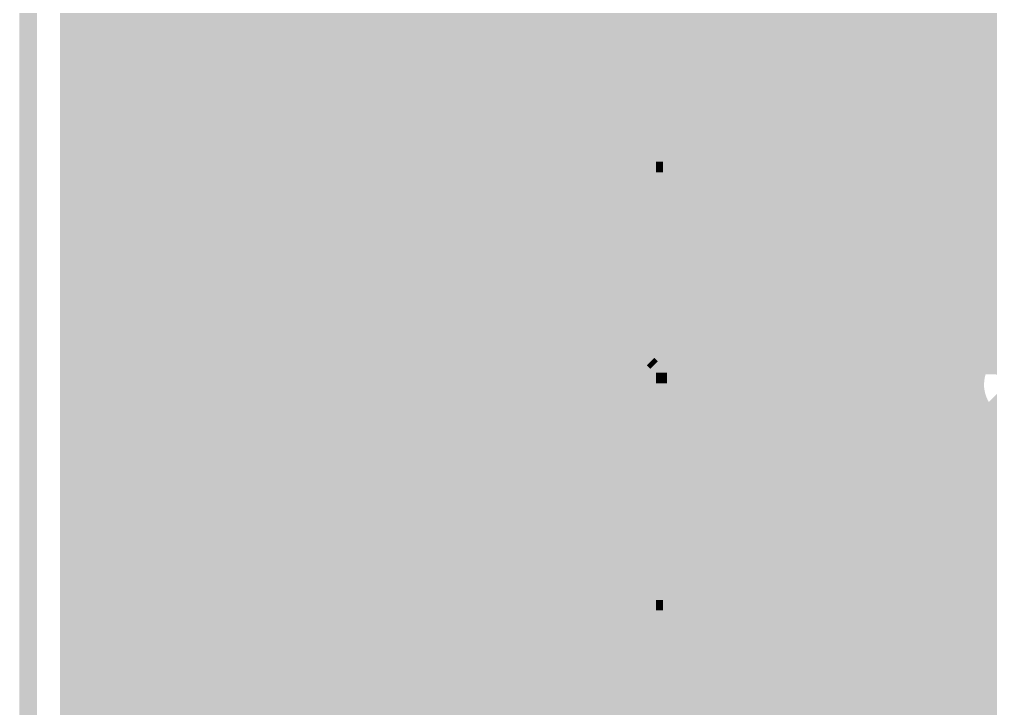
# Model space of a CAD drawing. Extents: x -3 to 92, y -53 to 125.
# Drawn here: x -3.13 to 10.95, y 89.59 to 99.57 of the extents above; entities that cross this region are included whole.
import ezdxf

# ---------------------------------------------------------------- set-up
doc = ezdxf.new("R2010")
doc.units = 0
doc.header["$MEASUREMENT"] = 0
doc.layers.get('0').update_dxf_attribs({"linetype": 'CONTINUOUS'})
for name, color, linetype in [('23-325-0_AST', 7, 'CONTINUOUS'), ('23-325-0_BOT', 7, 'CONTINUOUS'), ('23-325-0_DRD', 2, 'CONTINUOUS'), ('23-325-0_IN1', 4, 'CONTINUOUS'), ('23-325-0_SMT', 10, 'CONTINUOUS'), ('23-325-0_SPT', 14, 'CONTINUOUS'), ('23-325-0_SST', 9, 'CONTINUOUS'), ('23-325-0_TOP', 12, 'CONTINUOUS')]:
    doc.layers.add(name, color=color, linetype=linetype)

# ---------------------------------------------------------------- blocks, each defined once
blk = doc.blocks.new('RECTANGLE_43')
blk.add_solid([(1.09982, 0.8001), (1.09982, -0.8001), (-1.09982, 0.8001), (-1.09982, -0.8001)])
blk = doc.blocks.new('RECTANGLE_46')
blk.add_solid([(1.0795, 1.3716), (1.0795, -1.3716), (-1.0795, 1.3716), (-1.0795, -1.3716)])

msp = doc.modelspace()

# ---------------------------------------------------------------- linework, layer by layer
at = {"layer": '23-325-0_AST'}
for points, const_width in [([(87.00008, -5.00126), (87.00008, 124.99848), (-2.99974, 124.99848), (-2.99974, -5.00126), (87.00008, -5.00126)], 0.254), ([(4.73456, 101.05644), (5.8928, 101.0666), (6.3246, 100.711), (6.3246, 97.5106), (5.8674, 97.0534), (-1.2573, 97.06102), (-1.2573, 101.05898), (0.381, 101.05898), (4.73456, 101.05644)], 0.1524), ([(3.302, 98.38436), (3.302, 99.40036), (3.18262, 99.23018)], 0.1524), ([(1.02362, 99.40036), (0.54864, 99.40036)], 0.1524), ([(0.7874, 98.38436), (0.7874, 99.40036)], 0.1524), ([(1.86182, 99.40036), (1.86182, 99.06254), (1.6256, 98.38436), (1.38684, 99.06254), (1.38684, 99.40036)], 0.1524), ([(2.70002, 99.23018), (2.6416, 99.40036), (2.286, 99.40036), (2.22504, 99.23018), (2.22504, 99.06254), (2.286, 98.89236), (2.6416, 98.89236), (2.70002, 98.72218), (2.70002, 98.55454), (2.6416, 98.38436), (2.286, 98.38436), (2.22504, 98.55454)], 0.1524), ([(3.90144, 98.38436), (4.25704, 99.40036), (3.7846, 99.40036)], 0.1524), ([(3.41884, 98.38436), (3.18262, 98.38436)], 0.1524), ([(9.0678, 97.96018), (9.0678, 97.26168), (15.0622, 97.26168), (15.0622, 98.06178)], 0.1524), ([(13.5255, 96.7105), (10.6045, 96.7105), (10.6045, 95.0722), (13.5255, 95.0722), (13.5255, 96.7105)], 0.1524), ([(4.73456, 94.70644), (5.8928, 94.7166), (6.3246, 94.361), (6.3246, 91.1606), (5.8674, 90.7034), (-1.2573, 90.71102), (-1.2573, 94.70898), (0.381, 94.70898), (4.73456, 94.70644)], 0.1524), ([(9.0678, 93.80982), (9.0678, 94.50832), (15.0622, 94.50832), (15.0622, 93.80982)], 0.1524), ([(3.429, 92.28836), (3.429, 93.30436), (3.30962, 93.13418)], 0.1524), ([(1.15062, 93.30436), (0.67564, 93.30436)], 0.1524), ([(0.9144, 92.28836), (0.9144, 93.30436)], 0.1524), ([(1.98882, 93.30436), (1.98882, 92.96654), (1.7526, 92.28836), (1.51384, 92.96654), (1.51384, 93.30436)], 0.1524), ([(2.82702, 93.13418), (2.7686, 93.30436), (2.413, 93.30436), (2.35204, 93.13418), (2.35204, 92.96654), (2.413, 92.79636), (2.7686, 92.79636), (2.82702, 92.62618), (2.82702, 92.45854), (2.7686, 92.28836), (2.413, 92.28836), (2.35204, 92.45854)], 0.1524), ([(3.9116, 92.45854), (3.97002, 92.28836), (4.32562, 92.28836), (4.38404, 92.45854), (4.38404, 92.79636), (4.2672, 92.96654), (3.9116, 92.96654), (3.9116, 93.30436), (4.38404, 93.30436)], 0.1524), ([(3.54584, 92.28836), (3.30962, 92.28836)], 0.1524), ([(9.0678, 91.61018), (9.0678, 90.91168), (15.0622, 90.91168), (15.0622, 91.71178)], 0.1524)]:
    msp.add_lwpolyline(points, dxfattribs=dict(at, const_width=const_width))
at = {"layer": '23-325-0_BOT', "const_width": 0.254}
for points in [[(5.6134, 124.46), (5.6134, 88.98128)], [(5.842, 124.46), (5.842, 84.18322)], [(6.0706, 124.46), (6.0706, 84.1883)], [(6.2992, 124.46), (6.2992, 88.5952)], [(6.5278, 124.46), (6.5278, 88.7349)], [(6.7564, 124.46), (6.7564, 88.76792)], [(3.7846, 116.73078), (3.7846, 68.61556)], [(3.556, 116.48186), (3.556, 68.84416)], [(3.3274, 116.26596), (3.3274, 69.07276)], [(3.0988, 116.07292), (3.0988, 69.30136)], [(2.8702, 115.90274), (2.8702, 69.52996)], [(2.6416, 115.75288), (2.6416, 69.75856)], [(2.413, 115.61826), (2.413, 69.98716)], [(-2.159, 115.48872), (-2.159, 52.46116)], [(2.1844, 115.50142), (2.1844, 70.21576)], [(-1.9304, 115.38458), (-1.9304, 52.68976)], [(-1.7018, 115.29568), (-1.7018, 68.86956)], [(1.7272, 115.30584), (1.7272, 70.9168)], [(1.9558, 115.39728), (1.9558, 70.44436)], [(-1.4732, 115.21948), (-1.4732, 69.11594)], [(-1.2446, 115.15598), (-1.2446, 69.2023)], [(1.27, 115.16106), (1.27, 71.11492)], [(1.4986, 115.2271), (1.4986, 71.07174)], [(-1.016, 115.10264), (-1.016, 69.19722)], [(-0.7874, 115.05946), (-0.7874, 71.72706)], [(-0.5588, 115.02898), (-0.5588, 71.85152)], [(-0.3302, 115.00866), (-0.3302, 71.87438)], [(-0.1016, 114.9985), (-0.1016, 71.81088)], [(0.127, 114.9985), (0.127, 71.61784)], [(0.3556, 115.0112), (0.3556, 69.25056)], [(0.5842, 115.03152), (0.5842, 69.02196)], [(0.8128, 115.06454), (0.8128, 70.9168)], [(1.0414, 115.10772), (1.0414, 71.07174)], [(6.985, 109.474), (6.985, 88.71458)], [(7.2136, 109.09046), (7.2136, 88.54186)], [(7.4422, 108.86186), (7.4422, 83.30184)], [(7.6708, 108.63326), (7.6708, 83.22818)], [(7.8994, 108.40466), (7.8994, 83.01228)], [(8.128, 108.17606), (8.128, 79.48422)], [(8.3566, 107.94746), (8.3566, 79.4893)], [(8.5852, 107.71886), (8.5852, 79.40294)], [(8.8138, 107.49026), (8.8138, 79.15656)], [(4.826, 107.315), (4.318, 106.807), (4.318, 62.484), (5.1562, 61.6458), (5.1562, 52.5272)], [(9.0424, 107.26166), (9.0424, 76.9747)], [(5.3848, 107.0229), (5.3848, 89.32418)], [(9.271, 107.03306), (9.271, 77.07122)], [(3.8608, 106.807), (3.8608, 68.53936)], [(4.9276, 106.6927), (4.9276, 89.44864)], [(5.1562, 106.77906), (5.1562, 89.4334)], [(9.4996, 106.80446), (9.4996, 77.0763)], [(4.7752, 106.6165), (4.7752, 89.41054)], [(9.7282, 106.57586), (9.7282, 76.98994)], [(9.9568, 106.34726), (9.9568, 76.74356)], [(10.1854, 106.11866), (10.1854, 76.31176)], [(10.414, 105.89006), (10.414, 67.17538)], [(10.6426, 105.66146), (10.6426, 67.2846)], [(10.7061, 100.9142), (10.7061, 94.2848)], [(3.8608, 99.6696), (-2.159, 99.6696)], [(10.7061, 99.6696), (4.7752, 99.6696)], [(3.8608, 99.441), (-2.159, 99.441)], [(10.7061, 99.441), (4.7752, 99.441)], [(3.8608, 99.2124), (-2.159, 99.2124)], [(10.7061, 99.2124), (4.7752, 99.2124)], [(3.8608, 98.9838), (-2.159, 98.9838)], [(10.7061, 98.9838), (4.7752, 98.9838)], [(3.8608, 98.7552), (-2.159, 98.7552)], [(10.7061, 98.7552), (4.7752, 98.7552)], [(3.8608, 98.5266), (-2.159, 98.5266)], [(10.7061, 98.5266), (4.7752, 98.5266)], [(3.8608, 98.298), (-2.159, 98.298)], [(10.7061, 98.298), (4.7752, 98.298)], [(3.8608, 98.0694), (-2.159, 98.0694)], [(10.7061, 98.0694), (4.7752, 98.0694)], [(3.8608, 97.8408), (-2.159, 97.8408)], [(10.7061, 97.8408), (4.7752, 97.8408)], [(3.8608, 97.6122), (-2.159, 97.6122)], [(10.7061, 97.6122), (4.7752, 97.6122)], [(3.8608, 97.3836), (-2.159, 97.3836)], [(10.7061, 97.3836), (4.7752, 97.3836)], [(3.8608, 97.155), (-2.159, 97.155)], [(10.7061, 97.155), (4.7752, 97.155)], [(3.8608, 96.9264), (-2.159, 96.9264)], [(10.7061, 96.9264), (4.7752, 96.9264)], [(3.8608, 96.6978), (-2.159, 96.6978)], [(10.7061, 96.6978), (4.7752, 96.6978)], [(3.8608, 96.4692), (-2.159, 96.4692)], [(10.7061, 96.4692), (4.7752, 96.4692)], [(3.8608, 96.2406), (-2.159, 96.2406)], [(10.7061, 96.2406), (4.7752, 96.2406)], [(3.8608, 96.012), (-2.159, 96.012)], [(10.7061, 96.012), (4.7752, 96.012)], [(3.8608, 95.7834), (-2.159, 95.7834)], [(10.7061, 95.7834), (4.7752, 95.7834)], [(3.8608, 95.5548), (-2.159, 95.5548)], [(10.7061, 95.5548), (4.7752, 95.5548)], [(3.8608, 95.3262), (-2.159, 95.3262)], [(10.7061, 95.3262), (4.7752, 95.3262)], [(3.8608, 95.0976), (-2.159, 95.0976)], [(10.7061, 95.0976), (4.7752, 95.0976)], [(3.8608, 94.869), (-2.159, 94.869)], [(10.7061, 94.869), (4.7752, 94.869)], [(3.8608, 94.6404), (-2.159, 94.6404)], [(10.7061, 94.6404), (4.7752, 94.6404)], [(3.8608, 94.4118), (-2.159, 94.4118)], [(10.7061, 94.4118), (4.7752, 94.4118)], [(3.8608, 94.1832), (-2.159, 94.1832)], [(10.7061, 94.1832), (4.7752, 94.1832)], [(10.7061, 94.2848), (10.7061, 69.46646)], [(3.8608, 93.9546), (-2.159, 93.9546)], [(10.7061, 93.9546), (4.7752, 93.9546)], [(3.8608, 93.726), (-2.159, 93.726)], [(10.7061, 93.726), (4.7752, 93.726)], [(3.8608, 93.4974), (-2.159, 93.4974)], [(10.7061, 93.4974), (4.7752, 93.4974)], [(3.8608, 93.2688), (-2.159, 93.2688)], [(10.7061, 93.2688), (4.7752, 93.2688)], [(3.8608, 93.0402), (-2.159, 93.0402)], [(10.7061, 93.0402), (4.7752, 93.0402)], [(3.8608, 92.8116), (-2.159, 92.8116)], [(10.7061, 92.8116), (4.7752, 92.8116)], [(3.8608, 92.583), (-2.159, 92.583)], [(10.7061, 92.583), (4.7752, 92.583)], [(3.8608, 92.3544), (-2.159, 92.3544)], [(10.7061, 92.3544), (4.7752, 92.3544)], [(3.8608, 92.1258), (-2.159, 92.1258)], [(10.7061, 92.1258), (4.7752, 92.1258)], [(3.8608, 91.8972), (-2.159, 91.8972)], [(10.7061, 91.8972), (4.7752, 91.8972)], [(3.8608, 91.6686), (-2.159, 91.6686)], [(10.7061, 91.6686), (4.7752, 91.6686)], [(3.8608, 91.44), (-2.159, 91.44)], [(10.7061, 91.44), (4.7752, 91.44)], [(3.8608, 91.2114), (-2.159, 91.2114)], [(10.7061, 91.2114), (4.7752, 91.2114)], [(3.8608, 90.9828), (-2.159, 90.9828)], [(10.7061, 90.9828), (4.7752, 90.9828)], [(3.8608, 90.7542), (-2.159, 90.7542)], [(10.7061, 90.7542), (4.7752, 90.7542)], [(3.8608, 90.5256), (-2.159, 90.5256)], [(10.7061, 90.5256), (4.7752, 90.5256)], [(3.8608, 90.297), (-2.159, 90.297)], [(10.7061, 90.297), (4.7752, 90.297)], [(3.8608, 90.0684), (-2.159, 90.0684)], [(10.7061, 90.0684), (4.7752, 90.0684)], [(3.8608, 89.8398), (-2.159, 89.8398)], [(10.7061, 89.8398), (4.7752, 89.8398)], [(3.8608, 89.6112), (-2.159, 89.6112)], [(10.7061, 89.6112), (4.7752, 89.6112)]]:
    msp.add_lwpolyline(points, dxfattribs=at)
at = {"layer": '23-325-0_DRD', "const_width": 0.254}
for points in [[(87.00008, -5.00126), (87.00008, 124.99848), (-2.99974, 124.99848), (-2.99974, -5.00126), (87.00008, -5.00126)], [(11.9888, 94.9198), (10.7188, 93.6498)], [(11.9888, 93.6498), (10.7188, 94.9198)], [(11.9888, 94.9198), (10.7188, 93.6498)], [(11.9888, 93.6498), (10.7188, 94.9198)]]:
    msp.add_lwpolyline(points, dxfattribs=at)
at = {"layer": '23-325-0_IN1', "const_width": 0.254}
for points in [[(-2.413, 124.46), (-2.413, 36.13658)], [(-2.1844, 124.46), (-2.1844, 36.18992)], [(-1.9558, 124.46), (-1.9558, 36.1569)], [(1.9304, 124.46), (1.9304, 30.24886)], [(2.159, 124.46), (2.159, 58.15584)], [(2.3876, 124.46), (2.3876, 58.34888)], [(2.6162, 124.46), (2.6162, 58.41238)], [(2.8448, 124.46), (2.8448, 58.38952)], [(3.0734, 124.46), (3.0734, 58.26506)], [(3.302, 124.46), (3.302, 51.67884)], [(3.5306, 124.46), (3.5306, 51.87188)], [(3.7592, 124.46), (3.7592, 51.93538)], [(3.9878, 124.46), (3.9878, 51.91252)], [(5.588, 124.46), (5.588, 89.06002)], [(5.8166, 124.46), (5.8166, 84.1756)], [(6.0452, 124.46), (6.0452, 84.19084)], [(6.2738, 124.46), (6.2738, 88.5698)], [(6.5024, 124.46), (6.5024, 88.72474)], [(6.731, 124.46), (6.731, 88.76792)], [(6.9596, 124.46), (6.9596, 88.72474)], [(8.3312, 124.46), (8.3312, 79.49184)], [(8.5598, 124.46), (8.5598, 79.41818)], [(8.7884, 124.46), (8.7884, 79.20228)], [(9.017, 124.46), (9.017, 76.95438)], [(9.2456, 124.46), (9.2456, 77.0636)], [(9.4742, 124.46), (9.4742, 77.07884)], [(9.7028, 124.46), (9.7028, 77.00518)], [(9.9314, 124.46), (9.9314, 76.78928)], [(10.16, 124.46), (10.16, 42.92092)], [(10.3886, 124.46), (10.3886, 42.87774)], [(10.6172, 124.46), (10.6172, 42.7228)], [(-1.7272, 119.13616), (-1.7272, 68.81622)], [(1.7018, 119.0879), (1.7018, 70.9422)], [(-1.4986, 118.7831), (-1.4986, 69.1007)], [(1.4732, 118.75262), (1.4732, 71.0819)], [(-1.27, 118.54434), (-1.27, 69.19722)], [(1.2446, 118.52402), (1.2446, 71.11492)], [(-1.0414, 118.37416), (-1.0414, 69.2023)], [(-0.8128, 118.24716), (-0.8128, 71.7042)], [(1.016, 118.35892), (1.016, 71.06158)], [(-0.5842, 118.15826), (-0.5842, 71.8439)], [(-0.3556, 118.10238), (-0.3556, 71.87692)], [(7.1882, 109.14126), (7.1882, 88.5698)], [(8.1026, 109.1946), (8.1026, 79.4766)], [(7.4168, 109.0041), (7.4168, 83.30438)], [(7.6454, 108.97108), (7.6454, 83.24088)], [(7.874, 109.02442), (7.874, 83.04784)], [(-0.127, 107.71886), (-0.127, 71.82358)], [(0.7874, 107.71886), (0.7874, 70.88886)], [(0.1016, 107.56646), (0.1016, 71.65086)], [(0.5588, 107.56646), (0.5588, 65.94094)], [(0.3302, 107.52328), (0.3302, 65.69456)], [(4.2164, 107.15498), (4.2164, 51.78806)], [(5.3594, 106.97972), (5.3594, 89.3445)], [(4.445, 106.81208), (4.445, 89.11336)], [(4.6736, 106.70286), (4.6736, 89.35974)], [(4.9022, 106.69016), (4.9022, 89.4461)], [(5.1308, 106.76382), (5.1308, 89.44102)], [(10.8458, 100.54082), (10.8458, 94.65564)], [(12.53998, 99.6696), (-2.413, 99.6696)], [(12.19708, 99.441), (-2.413, 99.441)], [(12.08786, 99.2124), (-2.413, 99.2124)], [(12.07516, 98.9838), (-2.413, 98.9838)], [(12.14882, 98.7552), (-2.413, 98.7552)], [(12.36472, 98.5266), (-2.413, 98.5266)], [(21.13534, 98.298), (-2.413, 98.298)], [(21.336, 98.0694), (-2.413, 98.0694)], [(21.6916, 97.8408), (-2.413, 97.8408)], [(60.84316, 97.6122), (-2.413, 97.6122)], [(60.85586, 97.3836), (-2.413, 97.3836)], [(60.96508, 97.155), (-2.413, 97.155)], [(61.30798, 96.9264), (-2.413, 96.9264)], [(65.43548, 96.6978), (-2.413, 96.6978)], [(65.41262, 96.4692), (-2.413, 96.4692)], [(65.47612, 96.2406), (-2.413, 96.2406)], [(65.66662, 96.012), (-2.413, 96.012)], [(86.36, 95.7834), (-2.413, 95.7834)], [(86.36, 95.5548), (-2.413, 95.5548)], [(29.02966, 95.3262), (-2.413, 95.3262)], [(28.87726, 95.0976), (-2.413, 95.0976)], [(11.11758, 94.869), (-2.413, 94.869)], [(10.8331, 94.6404), (-2.413, 94.6404)], [(10.73658, 94.4118), (-2.413, 94.4118)], [(10.7315, 94.1832), (-2.413, 94.1832)], [(10.81786, 93.9546), (-2.413, 93.9546)], [(10.8458, 93.91142), (10.8458, 69.6468)], [(11.0617, 93.726), (-2.413, 93.726)], [(20.9042, 93.4974), (-2.413, 93.4974)], [(12.4079, 93.2688), (-2.413, 93.2688)], [(12.16406, 93.0402), (-2.413, 93.0402)], [(12.0777, 92.8116), (-2.413, 92.8116)], [(12.08278, 92.583), (-2.413, 92.583)], [(12.1793, 92.3544), (-2.413, 92.3544)], [(12.46378, 92.1258), (-2.413, 92.1258)], [(86.36, 91.8972), (-2.413, 91.8972)], [(86.36, 91.6686), (-2.413, 91.6686)], [(86.36, 91.44), (-2.413, 91.44)], [(86.36, 91.2114), (-2.413, 91.2114)], [(86.36, 90.9828), (-2.413, 90.9828)], [(86.36, 90.7542), (-2.413, 90.7542)], [(84.6836, 90.5256), (-2.413, 90.5256)], [(84.51342, 90.297), (-2.413, 90.297)], [(59.055, 90.0684), (-2.413, 90.0684)], [(30.4419, 89.8398), (-2.413, 89.8398)], [(30.19806, 89.6112), (-2.413, 89.6112)]]:
    msp.add_lwpolyline(points, dxfattribs=at)
for points in [[(11.3538, 94.91472, 0.4142136), (10.72388, 94.2848)], [(10.72388, 94.2848, 0.4142136), (11.3538, 93.65488)]]:
    msp.add_lwpolyline(points, format="xyb", dxfattribs=at)
at = {"layer": '23-325-0_SST', "const_width": 0.1524}
for points in [[(4.73456, 101.05644), (0.381, 101.05898), (-1.2573, 101.05898), (-1.2573, 97.06102), (5.8674, 97.0534), (6.3246, 97.5106), (6.3246, 100.711), (5.8928, 101.0666), (4.73456, 101.05644)], [(3.3528, 101.0158), (3.3528, 97.0788)], [(6.0198, 100.965), (6.1214, 100.8634), (6.096, 100.838), (6.096, 97.3328)], [(6.1214, 100.838), (6.1214, 97.3582)], [(6.25856, 100.7237), (6.25856, 97.49536)], [(6.2738, 100.711), (6.2738, 97.5106)], [(6.91642, 99.45878), (7.93242, 99.96678)], [(7.93242, 99.45878), (6.91642, 99.96678)], [(6.2738, 99.62896), (6.096, 99.62896)], [(6.2738, 99.4918), (6.096, 99.4918)], [(6.2738, 99.35464), (6.096, 99.35464)], [(6.2738, 99.21748), (6.096, 99.21748)], [(6.2738, 99.08032), (6.096, 99.08032)], [(7.42442, 98.39198), (7.42442, 99.06762)], [(6.2738, 98.94316), (6.096, 98.94316)], [(6.2738, 98.806), (6.096, 98.806)], [(6.2738, 98.66884), (6.096, 98.66884)], [(6.2738, 98.53168), (6.096, 98.53168)], [(6.2738, 98.39452), (6.096, 98.39452)], [(6.2738, 98.25736), (6.096, 98.25736)], [(6.2738, 98.1202), (6.096, 98.1202)], [(15.0622, 98.06178), (15.0622, 97.26168), (9.0678, 97.26168), (9.0678, 97.96018)], [(6.2738, 97.98304), (6.096, 97.98304)], [(6.2738, 97.84588), (6.096, 97.84588)], [(6.2738, 97.70872), (6.096, 97.70872)], [(6.2738, 97.57156), (6.096, 97.57156)], [(6.2738, 97.5106), (6.096, 97.3328)], [(6.1976, 97.4344), (6.096, 97.4344)], [(13.5255, 96.7105), (10.6045, 96.7105), (10.6045, 95.0722), (13.5255, 95.0722), (13.5255, 96.7105)], [(1.651, 95.20936), (1.651, 96.22536), (1.53162, 96.05518)], [(-0.62738, 96.22536), (-1.09982, 96.22536)], [(-0.8636, 95.20936), (-0.8636, 96.22536)], [(0.21082, 96.22536), (0.21082, 95.88754), (-0.0254, 95.20936), (-0.26162, 95.88754), (-0.26162, 96.22536)], [(1.04902, 96.05518), (0.9906, 96.22536), (0.635, 96.22536), (0.57404, 96.05518), (0.57404, 95.88754), (0.635, 95.71736), (0.9906, 95.71736), (1.04902, 95.54718), (1.04902, 95.37954), (0.9906, 95.20936), (0.635, 95.20936), (0.57404, 95.37954)], [(2.1336, 95.37954), (2.19202, 95.20936), (2.54762, 95.20936), (2.60604, 95.37954), (2.60604, 95.71736), (2.4892, 95.88754), (2.1336, 95.88754), (2.1336, 96.22536), (2.60604, 96.22536)], [(8.1661, 95.75546), (8.10514, 95.9231), (7.74954, 95.9231), (7.69112, 95.75546), (7.69112, 95.58528), (7.74954, 95.4151), (8.10514, 95.4151), (8.1661, 95.24746), (8.1661, 95.07728), (8.10514, 94.9071), (7.74954, 94.9071), (7.69112, 95.07728)], [(8.76554, 95.58528), (8.76554, 95.4151), (8.58774, 94.9071), (8.52932, 95.07728), (8.52932, 95.9231)], [(9.0043, 95.9231), (9.0043, 95.07728), (8.94334, 94.9071), (8.76554, 95.4151)], [(9.8425, 94.9071), (9.36752, 94.9071), (9.8425, 95.58528), (9.8425, 95.75546), (9.78154, 95.9231), (9.42594, 95.9231), (9.36752, 95.75546)], [(1.76784, 95.20936), (1.53162, 95.20936)], [(4.73456, 94.70644), (0.381, 94.70898), (-1.2573, 94.70898), (-1.2573, 90.71102), (5.8674, 90.7034), (6.3246, 91.1606), (6.3246, 94.361), (5.8928, 94.7166), (4.73456, 94.70644)], [(3.3528, 94.6658), (3.3528, 90.7288)], [(5.5372, 94.52864), (5.5372, 94.24162)], [(5.67436, 94.51086), (5.67436, 94.2594)], [(6.0198, 94.615), (6.0706, 94.5642)], [(6.0198, 94.615), (6.1214, 94.5134), (6.096, 94.488), (6.096, 90.9828)], [(6.0706, 94.5642), (6.1214, 94.488)], [(15.0622, 93.80982), (15.0622, 94.50832), (9.0678, 94.50832), (9.0678, 93.80982)], [(5.71246, 94.47276), (5.461, 94.47276)], [(6.25602, 94.37624), (6.096, 94.37624)], [(6.1214, 94.488), (6.2738, 94.361)], [(6.1214, 94.488), (6.1214, 91.0082)], [(6.25856, 94.3737), (6.25856, 91.14536)], [(6.2738, 94.361), (6.2738, 91.1606)], [(5.73024, 94.3356), (5.44322, 94.3356)], [(6.2738, 94.23908), (6.096, 94.23908)], [(6.2738, 94.10192), (6.096, 94.10192)], [(6.2738, 93.96476), (6.096, 93.96476)], [(6.2738, 93.8276), (6.096, 93.8276)], [(6.2738, 93.69044), (6.096, 93.69044)], [(6.2738, 93.55328), (6.096, 93.55328)], [(7.80542, 92.89542), (7.29742, 93.14942), (7.29742, 93.3196), (7.80542, 93.5736)], [(6.2738, 93.41612), (6.096, 93.41612)], [(6.2738, 93.27896), (6.096, 93.27896)], [(6.78942, 93.23578), (7.29742, 93.23578)], [(6.2738, 93.1418), (6.096, 93.1418)], [(6.2738, 93.00464), (6.096, 93.00464)], [(6.2738, 92.86748), (6.096, 92.86748)], [(6.2738, 92.73032), (6.096, 92.73032)], [(6.2738, 92.59316), (6.096, 92.59316)], [(6.2738, 92.456), (6.096, 92.456)], [(7.29742, 91.82862), (7.29742, 92.5068)], [(6.2738, 92.31884), (6.096, 92.31884)], [(6.2738, 92.18168), (6.096, 92.18168)], [(7.63778, 92.16898), (6.9596, 92.16898)], [(6.2738, 92.04452), (6.096, 92.04452)], [(6.2738, 91.90736), (6.096, 91.90736)], [(6.2738, 91.7702), (6.096, 91.7702)], [(15.0622, 91.71178), (15.0622, 90.91168), (9.0678, 90.91168), (9.0678, 91.61018)], [(6.2738, 91.63304), (6.096, 91.63304)], [(6.2738, 91.49588), (6.096, 91.49588)], [(6.2738, 91.35872), (6.096, 91.35872)], [(6.2738, 91.22156), (6.096, 91.22156)], [(6.2738, 91.1606), (6.096, 90.9828)], [(6.1976, 91.0844), (6.096, 91.0844)], [(1.651, 88.73236), (1.651, 89.74836), (1.53162, 89.57818)], [(-0.62738, 89.74836), (-1.09982, 89.74836)], [(-0.8636, 88.73236), (-0.8636, 89.74836)], [(0.21082, 89.74836), (0.21082, 89.41054), (-0.0254, 88.73236), (-0.26162, 89.41054), (-0.26162, 89.74836)], [(1.04902, 89.57818), (0.9906, 89.74836), (0.635, 89.74836), (0.57404, 89.57818), (0.57404, 89.41054), (0.635, 89.24036), (0.9906, 89.24036), (1.04902, 89.07018), (1.04902, 88.90254), (0.9906, 88.73236), (0.635, 88.73236), (0.57404, 88.90254)], [(2.54762, 89.24036), (2.60604, 89.41054), (2.60604, 89.57818), (2.54762, 89.74836), (2.19202, 89.74836), (2.1336, 89.57818), (2.1336, 89.41054), (2.19202, 89.24036), (2.54762, 89.24036), (2.60604, 89.07018), (2.60604, 88.90254), (2.54762, 88.73236), (2.19202, 88.73236), (2.1336, 88.90254), (2.1336, 89.07018), (2.19202, 89.24036)], [(9.4361, 89.40546), (9.37514, 89.5731), (9.01954, 89.5731), (8.96112, 89.40546), (8.96112, 89.23528), (9.01954, 89.0651), (9.37514, 89.0651), (9.4361, 88.89746), (9.4361, 88.72728), (9.37514, 88.5571), (9.01954, 88.5571), (8.96112, 88.72728)], [(10.03554, 89.23528), (10.03554, 89.0651), (9.85774, 88.5571), (9.79932, 88.72728), (9.79932, 89.5731)], [(10.2743, 89.5731), (10.2743, 88.72728), (10.21334, 88.5571), (10.03554, 89.0651)], [(10.63752, 88.72728), (10.69594, 88.5571), (11.05154, 88.5571), (11.1125, 88.72728), (11.1125, 89.0651), (10.99312, 89.23528), (10.63752, 89.23528), (10.63752, 89.5731), (11.1125, 89.5731)]]:
    msp.add_lwpolyline(points, dxfattribs=at)
for points in [[(5.588, 94.5388, 0.4142136), (5.4356, 94.3864)], [(5.7404, 94.3864, 0.4142136), (5.588, 94.5388)], [(5.4356, 94.3864, 0.4142136), (5.588, 94.234)], [(5.588, 94.234, 0.4142136), (5.7404, 94.3864)]]:
    msp.add_lwpolyline(points, format="xyb", dxfattribs=at)
at = {"layer": '23-325-0_TOP'}
for points, const_width in [([(-0.0762, 46.99), (-0.762, 46.99), (-2.032, 48.26), (-2.032, 110.109), (12.065, 124.206), (63.881, 124.206), (64.86398, 123.22302), (64.86398, 121.92)], 0.254), ([(31.07944, 119.00408), (31.07944, 122.71756), (30.607, 123.19), (11.811, 123.19), (-1.524, 109.855), (-1.524, 68.961), (-1.143, 68.58)], 0.254), ([(19.44878, 118.11), (19.44878, 118.47068), (18.923, 118.999), (12.827, 118.999), (1.778, 107.95), (1.778, 73.406), (-0.381, 71.247)], 0.254), ([(-0.0762, 59.69), (-0.381, 59.69), (-0.889, 60.198), (-0.889, 67.31), (2.794, 70.993), (2.794, 107.442), (7.62, 112.268), (27.686, 112.268), (28.194, 112.776), (28.194, 114.046), (28.84678, 114.69878), (29.21, 114.69878)], 0.254), ([(27.305, 114.69878), (26.94178, 114.69878), (26.543, 114.3), (26.543, 113.792), (25.527, 112.776), (7.366, 112.776), (2.286, 107.696), (2.286, 71.501), (1.27, 70.485)], 0.254), ([(36.83, 114.69878), (36.21278, 114.69878), (35.814, 114.3), (35.814, 112.395), (34.798, 111.379), (33.147, 111.379), (29.718, 107.95), (29.718, 104.267), (27.432, 101.981), (22.606, 101.981), (17.145, 107.442), (6.731, 107.442), (6.223, 107.95), (4.064, 107.95), (3.302, 107.188), (3.302, 71.628), (8.1788, 66.7512), (8.1788, 66.675)], 0.254), ([(1.2446, 111.9759), (1.2446, 73.51776)], 0.254), ([(1.016, 111.7473), (1.016, 73.28916)], 0.254), ([(0.7874, 111.5187), (0.7874, 73.06056)], 0.254), ([(0.5588, 111.2901), (0.5588, 72.83196)], 0.254), ([(0.3302, 111.0615), (0.3302, 72.60336)], 0.254), ([(0.1016, 110.8329), (0.1016, 72.37476)], 0.254), ([(-0.127, 110.6043), (-0.127, 72.14616)], 0.254), ([(-0.3556, 110.3757), (-0.3556, 71.91756)], 0.254), ([(-0.5842, 110.1471), (-0.5842, 71.8439)], 0.254), ([(-0.8128, 109.9185), (-0.8128, 71.7042)], 0.254), ([(-1.0668, 109.6645), (-1.0668, 69.20484)], 0.254), ([(-1.0414, 109.6899), (-1.0414, 69.2023)], 0.254), ([(1.3208, 107.95), (1.3208, 73.59396)], 0.254), ([(10.8458, 100.51288), (10.8458, 98.7806)], 0.254), ([(10.795, 100.1903), (10.795, 98.8314)], 0.254), ([(1.3208, 99.6696), (-1.0668, 99.6696)], 0.254), ([(13.335, 99.6696), (10.795, 99.6696)], 0.254), ([(1.3208, 99.441), (-1.0668, 99.441)], 0.254), ([(13.335, 99.441), (10.795, 99.441)], 0.254), ([(9.36498, 99.06), (4.7498, 99.06)], 0.635), ([(29.464, 94.869), (32.36976, 94.869), (33.38576, 95.885), (32.36976, 94.869), (29.464, 94.869), (22.606, 94.869), (20.066, 97.409), (11.303, 97.409), (9.652, 99.06), (9.36498, 99.06)], 0.635), ([(1.3208, 99.2124), (-1.0668, 99.2124)], 0.254), ([(13.335, 99.2124), (10.795, 99.2124)], 0.254), ([(1.3208, 98.9838), (-1.0668, 98.9838)], 0.254), ([(13.335, 98.9838), (10.795, 98.9838)], 0.254), ([(10.795, 98.8314), (11.5697, 98.0567)], 0.254), ([(1.3208, 98.7552), (-1.0668, 98.7552)], 0.254), ([(13.335, 98.7552), (10.8712, 98.7552)], 0.254), ([(1.3208, 98.5266), (-1.0668, 98.5266)], 0.254), ([(7.93496, 98.4123), (6.1595, 98.4123)], 0.254), ([(6.1595, 98.4123), (6.1595, 97.3582)], 0.254), ([(6.2738, 98.4123), (6.2738, 93.3577)], 0.254), ([(6.5024, 98.4123), (6.5024, 93.3577)], 0.254), ([(6.731, 98.4123), (6.731, 93.3577)], 0.254), ([(6.9596, 98.4123), (6.9596, 93.3577)], 0.254), ([(7.1882, 98.4123), (7.1882, 93.3577)], 0.254), ([(7.4168, 98.4123), (7.4168, 93.3577)], 0.254), ([(7.6454, 98.4123), (7.6454, 93.3577)], 0.254), ([(7.874, 98.4123), (7.874, 93.3577)], 0.254), ([(7.93496, 98.4123), (7.93496, 97.9297)], 0.254), ([(1.3208, 98.298), (-1.0668, 98.298)], 0.254), ([(7.93496, 98.298), (6.1595, 98.298)], 0.254), ([(1.3208, 98.0694), (-1.0668, 98.0694)], 0.254), ([(7.93496, 98.0694), (6.1595, 98.0694)], 0.254), ([(1.3208, 97.8408), (-1.0668, 97.8408)], 0.254), ([(9.95426, 97.8408), (6.1595, 97.8408)], 0.254), ([(9.86536, 97.9297), (7.93496, 97.9297)], 0.254), ([(8.1026, 97.9297), (8.1026, 93.8403)], 0.254), ([(8.3312, 97.9297), (8.3312, 93.8403)], 0.254), ([(8.5598, 97.9297), (8.5598, 93.8403)], 0.254), ([(8.7884, 97.9297), (8.7884, 93.8403)], 0.254), ([(9.017, 97.9297), (9.017, 93.8403)], 0.254), ([(9.2456, 97.9297), (9.2456, 93.8403)], 0.254), ([(9.4742, 97.9297), (9.4742, 93.8403)], 0.254), ([(9.7028, 97.9297), (9.7028, 93.8403)], 0.254), ([(9.86536, 97.9297), (10.83818, 96.95688)], 0.254), ([(9.9314, 97.86366), (9.9314, 93.8403)], 0.254), ([(1.3208, 97.6122), (-1.0668, 97.6122)], 0.254), ([(10.18286, 97.6122), (6.1595, 97.6122)], 0.254), ([(10.16, 97.63506), (10.16, 93.8403)], 0.254), ([(10.3886, 97.40646), (10.3886, 93.8403)], 0.254), ([(1.3208, 97.3836), (-1.0668, 97.3836)], 0.254), ([(3.7592, 97.3582), (3.7592, 94.4118)], 0.254), ([(6.1595, 97.3582), (3.7592, 97.3582)], 0.254), ([(3.7592, 97.3582), (3.7592, 94.4118)], 0.254), ([(3.9878, 97.3582), (3.9878, 94.4118)], 0.254), ([(4.2164, 97.3582), (4.2164, 94.4118)], 0.254), ([(4.445, 97.3582), (4.445, 94.4118)], 0.254), ([(4.6736, 97.3582), (4.6736, 94.4118)], 0.254), ([(4.9022, 97.3582), (4.9022, 94.4118)], 0.254), ([(5.1308, 97.3582), (5.1308, 94.4118)], 0.254), ([(5.3594, 97.3582), (5.3594, 94.4118)], 0.254), ([(5.588, 97.3582), (5.588, 94.4118)], 0.254), ([(5.8166, 97.3582), (5.8166, 94.4118)], 0.254), ([(6.0452, 97.3582), (6.0452, 94.4118)], 0.254), ([(10.41146, 97.3836), (6.1595, 97.3836)], 0.254), ([(1.3208, 97.155), (-1.0668, 97.155)], 0.254), ([(10.64006, 97.155), (3.7592, 97.155)], 0.254), ([(10.6172, 97.17786), (10.6172, 93.8403)], 0.254), ([(1.3208, 96.9264), (-1.0668, 96.9264)], 0.254), ([(10.8712, 96.9264), (3.7592, 96.9264)], 0.254), ([(10.8458, 96.94926), (10.8458, 96.6978)], 0.254), ([(1.3208, 96.6978), (-1.0668, 96.6978)], 0.254), ([(19.86026, 96.6978), (3.7592, 96.6978)], 0.254), ([(10.6172, 96.6978), (10.6172, 95.0722)], 0.254), ([(12.0396, 96.6978), (10.6172, 96.6978)], 0.254), ([(1.3208, 96.4692), (-1.0668, 96.4692)], 0.254), ([(10.6172, 96.4692), (3.7592, 96.4692)], 0.254), ([(1.3208, 96.2406), (-1.0668, 96.2406)], 0.254), ([(10.6172, 96.2406), (3.7592, 96.2406)], 0.254), ([(1.3208, 96.012), (-1.0668, 96.012)], 0.254), ([(10.6172, 96.012), (3.7592, 96.012)], 0.254), ([(1.3208, 95.7834), (-1.0668, 95.7834)], 0.254), ([(10.6172, 95.7834), (3.7592, 95.7834)], 0.254), ([(1.3208, 95.5548), (-1.0668, 95.5548)], 0.254), ([(10.6172, 95.5548), (3.7592, 95.5548)], 0.254), ([(1.3208, 95.3262), (-1.0668, 95.3262)], 0.254), ([(10.6172, 95.3262), (3.7592, 95.3262)], 0.254), ([(1.3208, 95.0976), (-1.0668, 95.0976)], 0.254), ([(10.6172, 95.0976), (3.7592, 95.0976)], 0.254), ([(10.8966, 95.0722), (10.6172, 95.0722)], 0.254), ([(10.8458, 95.0722), (10.8458, 94.65564)], 0.254), ([(10.8966, 95.0722), (10.8966, 94.7166)], 0.254), ([(10.8966, 95.0722), (10.8966, 94.7166)], 0.254), ([(1.3208, 94.869), (-1.0668, 94.869)], 0.254), ([(10.8966, 94.869), (3.7592, 94.869)], 0.254), ([(1.3208, 94.6404), (-1.0668, 94.6404)], 0.254), ([(10.8331, 94.6404), (3.7592, 94.6404)], 0.254), ([(1.3208, 94.4118), (-1.0668, 94.4118)], 0.254), ([(6.1595, 94.4118), (3.7592, 94.4118)], 0.254), ([(10.73658, 94.4118), (3.7592, 94.4118)], 0.254), ([(6.1595, 94.4118), (6.1595, 93.3577)], 0.254), ([(1.3208, 94.1832), (-1.0668, 94.1832)], 0.254), ([(10.7315, 94.1832), (6.1595, 94.1832)], 0.254), ([(1.3208, 93.9546), (-1.0668, 93.9546)], 0.254), ([(10.81786, 93.9546), (6.1595, 93.9546)], 0.254), ([(10.8458, 93.91142), (10.8458, 92.0496)], 0.254), ([(10.795, 93.8403), (7.93496, 93.8403)], 0.254), ([(7.93496, 93.8403), (7.93496, 93.3577)], 0.254), ([(10.795, 93.8403), (10.795, 92.1004)], 0.254), ([(1.3208, 93.726), (-1.0668, 93.726)], 0.254), ([(7.93496, 93.726), (6.1595, 93.726)], 0.254), ([(11.0617, 93.726), (10.795, 93.726)], 0.254), ([(1.3208, 93.4974), (-1.0668, 93.4974)], 0.254), ([(7.93496, 93.4974), (6.1595, 93.4974)], 0.254), ([(13.335, 93.4974), (10.795, 93.4974)], 0.254), ([(7.93496, 93.3577), (6.1595, 93.3577)], 0.254), ([(1.3208, 93.2688), (-1.0668, 93.2688)], 0.254), ([(13.335, 93.2688), (10.795, 93.2688)], 0.254), ([(1.3208, 93.0402), (-1.0668, 93.0402)], 0.254), ([(13.335, 93.0402), (10.795, 93.0402)], 0.254), ([(9.36498, 92.71), (4.7498, 92.71)], 0.635), ([(33.38576, 90.17), (32.49676, 89.281), (30.734, 89.281), (28.829, 89.281), (28.194, 89.916), (12.065, 89.916), (9.36498, 92.61602), (9.36498, 92.71)], 0.635), ([(1.3208, 92.8116), (-1.0668, 92.8116)], 0.254), ([(13.335, 92.8116), (10.795, 92.8116)], 0.254), ([(1.3208, 92.583), (-1.0668, 92.583)], 0.254), ([(13.335, 92.583), (10.795, 92.583)], 0.254), ([(1.3208, 92.3544), (-1.0668, 92.3544)], 0.254), ([(13.335, 92.3544), (10.795, 92.3544)], 0.254), ([(1.3208, 92.1258), (-1.0668, 92.1258)], 0.254), ([(13.335, 92.1258), (10.795, 92.1258)], 0.254), ([(10.795, 92.1004), (12.3317, 90.5637)], 0.254), ([(1.3208, 91.8972), (-1.0668, 91.8972)], 0.254), ([(13.335, 91.8972), (10.9982, 91.8972)], 0.254), ([(1.3208, 91.6686), (-1.0668, 91.6686)], 0.254), ([(1.3208, 91.44), (-1.0668, 91.44)], 0.254), ([(1.3208, 91.2114), (-1.0668, 91.2114)], 0.254), ([(1.3208, 90.9828), (-1.0668, 90.9828)], 0.254), ([(1.3208, 90.7542), (-1.0668, 90.7542)], 0.254), ([(1.3208, 90.5256), (-1.0668, 90.5256)], 0.254), ([(1.3208, 90.297), (-1.0668, 90.297)], 0.254), ([(1.3208, 90.0684), (-1.0668, 90.0684)], 0.254), ([(1.3208, 89.8398), (-1.0668, 89.8398)], 0.254), ([(1.3208, 89.6112), (-1.0668, 89.6112)], 0.254)]:
    msp.add_lwpolyline(points, dxfattribs=dict(at, const_width=const_width))
at = {"layer": '23-325-0_TOP', "const_width": 0.254}
for points in [[(10.8458, 96.9518, 0.1989124), (11.303, 96.76242)], [(10.8966, 94.7166, 0.1914993), (10.72493, 94.2848)], [(10.72388, 94.2848, 0.4142136), (11.3538, 93.65488)]]:
    msp.add_lwpolyline(points, format="xyb", dxfattribs=at)

# ---------------------------------------------------------------- block references
at = {"layer": '23-325-0_AST'}
for p in [(9.36498, 99.06), (9.36498, 92.71)]:
    msp.add_blockref('RECTANGLE_43', p, dxfattribs=at)
at = {"layer": '23-325-0_SMT'}
for name, p in [('RECTANGLE_46', (0.3302, 99.06)), ('RECTANGLE_46', (4.7498, 99.06)), ('RECTANGLE_43', (9.36498, 99.06)), ('RECTANGLE_46', (0.3302, 92.71)), ('RECTANGLE_46', (4.7498, 92.71)), ('RECTANGLE_43', (9.36498, 92.71))]:
    msp.add_blockref(name, p, dxfattribs=at)
at = {"layer": '23-325-0_SPT'}
for name, p in [('RECTANGLE_46', (0.3302, 99.06)), ('RECTANGLE_46', (4.7498, 99.06)), ('RECTANGLE_43', (9.36498, 99.06)), ('RECTANGLE_46', (0.3302, 92.71)), ('RECTANGLE_46', (4.7498, 92.71)), ('RECTANGLE_43', (9.36498, 92.71))]:
    msp.add_blockref(name, p, dxfattribs=at)
at = {"layer": '23-325-0_TOP'}
for name, p in [('RECTANGLE_46', (0.3302, 99.06)), ('RECTANGLE_46', (4.7498, 99.06)), ('RECTANGLE_43', (9.36498, 99.06)), ('RECTANGLE_46', (0.3302, 92.71)), ('RECTANGLE_46', (4.7498, 92.71)), ('RECTANGLE_43', (9.36498, 92.71))]:
    msp.add_blockref(name, p, dxfattribs=at)

doc.saveas('drawing.dxf')
